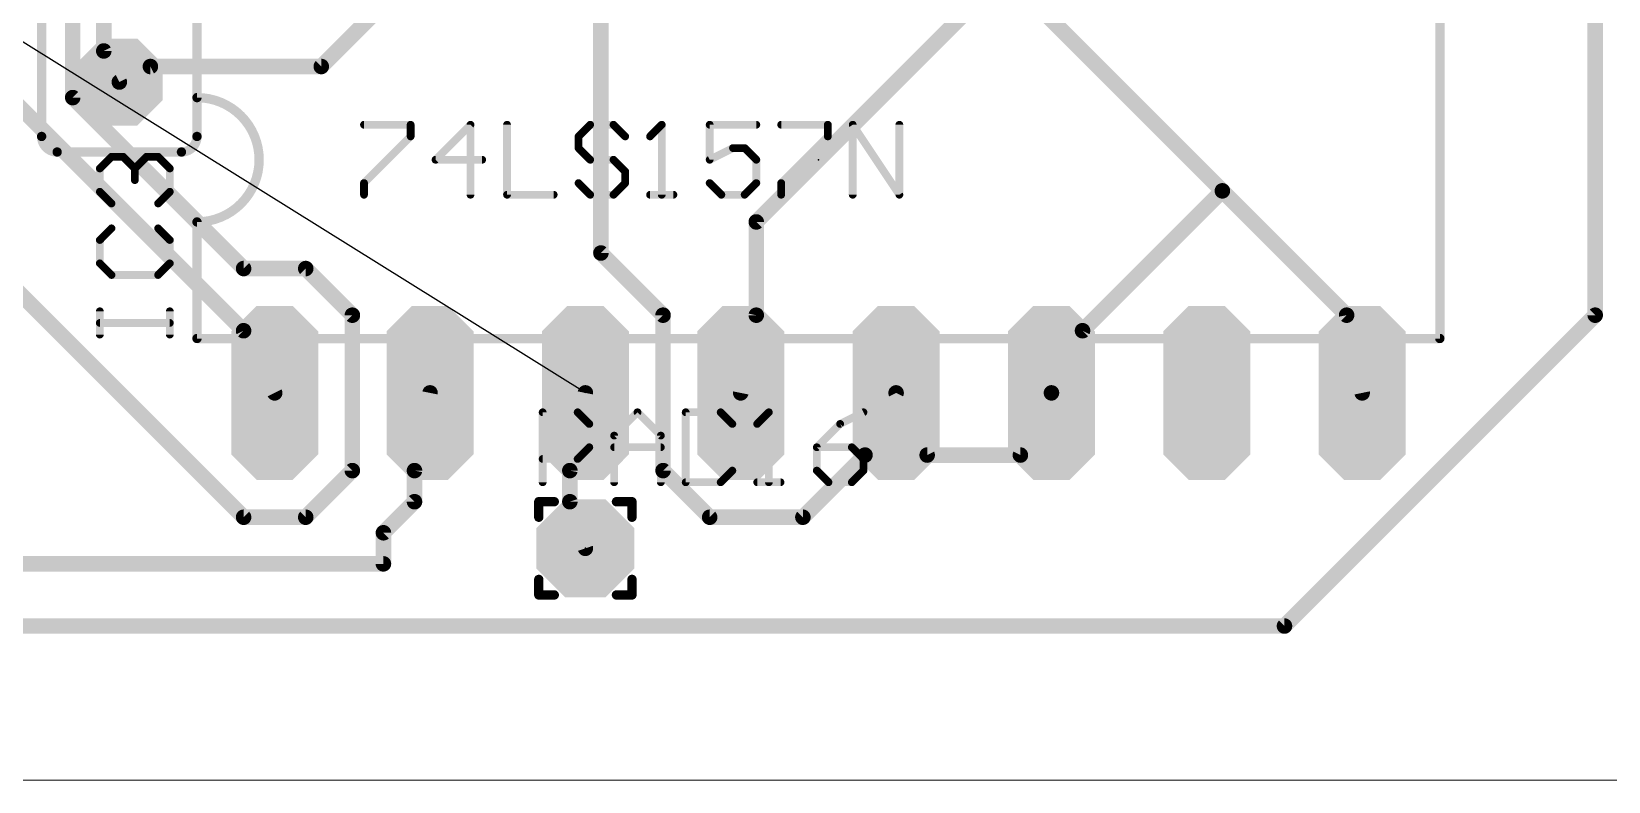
# Model space of a CAD drawing. Extents: x 0 to 127, y -4 to 62.
# Drawn here: x 72.22 to 98.01, y 0 to 12.26 of the extents above; entities that cross this region are included whole.
import ezdxf

# ---------------------------------------------------------------- set-up
doc = ezdxf.new("R2010")
doc.units = 0
for name, color, linetype in [('16', 172, 'CONTINUOUS'), ('17', 92, 'CONTINUOUS'), ('19', 52, 'CONTINUOUS'), ('20', 7, 'CONTINUOUS'), ('21', 253, 'CONTINUOUS'), ('23', 7, 'CONTINUOUS'), ('25', 253, 'CONTINUOUS'), ('27', 253, 'CONTINUOUS'), ('51', 253, 'CONTINUOUS')]:
    doc.layers.add(name, color=color, linetype=linetype)

# ---------------------------------------------------------------- blocks, each defined once
blk = doc.blocks.new('OCTAGONP')
at = {"const_width": 0.5}
blk.add_lwpolyline([(-0.25, -0.1036), (-0.25, 0.1036), (-0.1036, 0.25), (0.1036, 0.25), (0.25, 0.1036), (0.25, -0.1036), (0.1036, -0.25), (-0.1036, -0.25), (-0.25, -0.1036), (-0.25, 0.1036)], dxfattribs=at)
blk = doc.blocks.new('LONGP100')
at = {"const_width": 0.5}
blk.add_lwpolyline([(-0.75, -0.1036), (-0.75, 0.1036), (-0.6036, 0.25), (0.6036, 0.25), (0.75, 0.1036), (0.75, -0.1036), (0.6036, -0.25), (-0.6036, -0.25), (-0.75, -0.1036), (-0.75, 0.1036)], dxfattribs=at)

msp = doc.modelspace()

# ---------------------------------------------------------------- linework, layer by layer
at = {"layer": '16', "const_width": 0.254}
for points in [[(97.79, 7.62), (97.79, 36.322)], [(61.214, 18.796), (75.692, 4.318)], [(76.962, 11.684), (78.232, 12.954)], [(72.898, 11.176), (72.898, 12.7)], [(73.406, 12.7), (73.406, 11.938)], [(81.534, 12.7), (81.534, 8.636)], [(84.074, 9.144), (87.63, 12.7)], [(91.694, 9.652), (88.646, 12.7)], [(73.406, 11.938), (73.66, 11.43)], [(73.66, 11.43), (74.168, 11.684)], [(74.168, 11.684), (76.962, 11.684)], [(75.692, 7.366), (71.882, 11.176)], [(75.692, 8.382), (72.898, 11.176)], [(89.408, 7.366), (91.694, 9.652)], [(91.694, 9.652), (93.726, 7.62)], [(84.074, 7.62), (84.074, 9.144)], [(76.708, 8.382), (75.692, 8.382)], [(77.47, 7.62), (76.708, 8.382)], [(81.534, 8.636), (82.55, 7.62)], [(77.47, 5.08), (77.47, 7.62)], [(82.55, 7.62), (82.55, 5.08)], [(83.82, 6.35), (84.074, 7.62)], [(92.71, 2.54), (97.79, 7.62)], [(93.726, 7.62), (93.98, 6.35)], [(75.692, 7.366), (76.2, 6.35)], [(88.9, 6.35), (89.408, 7.366)], [(78.486, 5.08), (78.74, 6.35)], [(81.026, 5.08), (81.28, 6.35)], [(85.852, 5.334), (86.36, 6.35)], [(86.36, 6.35), (86.868, 5.334)], [(88.392, 5.334), (88.9, 6.35)], [(84.836, 4.318), (85.852, 5.334)], [(86.868, 5.334), (88.392, 5.334)], [(76.708, 4.318), (77.47, 5.08)], [(78.486, 4.572), (78.486, 5.08)], [(81.026, 4.572), (81.026, 5.08)], [(82.55, 5.08), (83.312, 4.318)], [(77.978, 4.064), (78.486, 4.572)], [(81.026, 4.572), (81.28, 3.81)], [(75.692, 4.318), (76.708, 4.318)], [(83.312, 4.318), (84.836, 4.318)], [(77.978, 3.556), (77.978, 4.064)], [(71.12, 3.556), (77.978, 3.556)], [(66.802, 2.54), (92.71, 2.54)]]:
    msp.add_lwpolyline(points, dxfattribs=at)
at = {"layer": '16', "const_width": 0.127}
for points in [[(73.4628, 11.9664, 1), (73.3492, 11.9096)], [(73.3425, 11.938, 1), (73.4695, 11.938)], [(74.168, 11.7475, 1), (74.168, 11.6205)], [(74.1964, 11.6272, 1), (74.1396, 11.7408)], [(76.9171, 11.7289, 1), (77.0069, 11.6391)], [(76.962, 11.6205, 1), (76.962, 11.7475)], [(73.6316, 11.4868, 1), (73.6884, 11.3732)], [(73.6032, 11.4016, 1), (73.7168, 11.4584)], [(72.9429, 11.2209, 1), (72.8531, 11.1311)], [(72.8345, 11.176, 1), (72.9615, 11.176)], [(91.7389, 9.6969, 1), (91.6491, 9.6071)], [(91.7389, 9.6071, 1), (91.6491, 9.6969)], [(91.6491, 9.6071, 1), (91.7389, 9.6969)], [(84.1375, 9.144, 1), (84.0105, 9.144)], [(84.0291, 9.1889, 1), (84.1189, 9.0991)], [(75.692, 8.4455, 1), (75.692, 8.3185)], [(76.7529, 8.4269, 1), (76.6631, 8.3371)], [(76.708, 8.3185, 1), (76.708, 8.4455)], [(81.5789, 8.6809, 1), (81.4891, 8.5911)], [(81.4705, 8.636, 1), (81.5975, 8.636)], [(75.6471, 8.3371, 1), (75.7369, 8.4269)], [(77.5335, 7.62, 1), (77.4065, 7.62)], [(82.6135, 7.62, 1), (82.4865, 7.62)], [(84.1363, 7.6075, 1), (84.0117, 7.6325)], [(93.7883, 7.6325, 1), (93.6637, 7.6075)], [(97.8349, 7.5751, 1), (97.7451, 7.6649)], [(75.7488, 7.3944, 1), (75.6352, 7.3376)], [(77.4251, 7.5751, 1), (77.5149, 7.6649)], [(82.5051, 7.5751, 1), (82.5949, 7.6649)], [(84.0105, 7.62, 1), (84.1375, 7.62)], [(89.4648, 7.3376, 1), (89.3512, 7.3944)], [(93.6811, 7.5751, 1), (93.7709, 7.6649)], [(97.7265, 7.62, 1), (97.8535, 7.62)], [(75.6471, 7.3211, 1), (75.7369, 7.4109)], [(89.3631, 7.4109, 1), (89.4529, 7.3211)], [(78.8023, 6.3375, 1), (78.6777, 6.3625)], [(81.3423, 6.3375, 1), (81.2177, 6.3625)], [(86.4168, 6.3784, 1), (86.3032, 6.3216)], [(86.4168, 6.3216, 1), (86.3032, 6.3784)], [(88.9568, 6.3216, 1), (88.8432, 6.3784)], [(76.1432, 6.3216, 1), (76.2568, 6.3784)], [(83.7577, 6.3625, 1), (83.8823, 6.3375)], [(88.8432, 6.3784, 1), (88.9568, 6.3216)], [(93.9177, 6.3375, 1), (94.0423, 6.3625)], [(85.7952, 5.3624, 1), (85.9088, 5.3056)], [(85.8969, 5.2891, 1), (85.8071, 5.3789)], [(86.868, 5.3975, 1), (86.868, 5.2705)], [(86.8112, 5.3056, 1), (86.9248, 5.3624)], [(88.3352, 5.3624, 1), (88.4488, 5.3056)], [(88.392, 5.2705, 1), (88.392, 5.3975)], [(77.5149, 5.0351, 1), (77.4251, 5.1249)], [(78.5495, 5.08, 1), (78.4225, 5.08)], [(81.0895, 5.08, 1), (80.9625, 5.08)], [(82.5949, 5.1249, 1), (82.5051, 5.0351)], [(77.4065, 5.08, 1), (77.5335, 5.08)], [(78.4237, 5.0925, 1), (78.5483, 5.0675)], [(80.9637, 5.0925, 1), (81.0883, 5.0675)], [(82.4865, 5.08, 1), (82.6135, 5.08)], [(78.5309, 4.5271, 1), (78.4411, 4.6169)], [(81.0862, 4.5921, 1), (80.9658, 4.5519)], [(75.692, 4.3815, 1), (75.692, 4.2545)], [(75.6471, 4.2731, 1), (75.7369, 4.3629)], [(76.6631, 4.3629, 1), (76.7529, 4.2731)], [(76.708, 4.2545, 1), (76.708, 4.3815)], [(78.4225, 4.572, 1), (78.5495, 4.572)], [(80.9625, 4.572, 1), (81.0895, 4.572)], [(83.312, 4.3815, 1), (83.312, 4.2545)], [(83.2671, 4.2731, 1), (83.3569, 4.3629)], [(84.7911, 4.3629, 1), (84.8809, 4.2731)], [(84.836, 4.2545, 1), (84.836, 4.3815)], [(78.0415, 4.064, 1), (77.9145, 4.064)], [(77.9331, 4.1089, 1), (78.0229, 4.0191)], [(81.2198, 3.7899, 1), (81.3402, 3.8301)], [(77.9145, 3.556, 1), (78.0415, 3.556)], [(77.978, 3.4925, 1), (77.978, 3.6195)], [(92.6651, 2.5849, 1), (92.7549, 2.4951)], [(92.71, 2.4765, 1), (92.71, 2.6035)]]:
    msp.add_lwpolyline(points, format="xyb", dxfattribs=at)
at = {"layer": '19'}
msp.add_line((81.28, 6.35), (59.69, 19.812), dxfattribs=at)
at = {"layer": '20'}
msp.add_line((17.653, 0), (126.985, 0.038), dxfattribs=at)
at = {"layer": '21', "const_width": 0.1524}
for points in [[(72.39, 17.399), (72.39, 10.541)], [(74.93, 10.541), (74.93, 17.399)], [(74.93, 13.081), (74.93, 11.176)], [(95.25, 13.081), (95.25, 7.239)], [(72.644, 10.287), (74.676, 10.287)], [(74.93, 7.239), (74.93, 9.144)], [(74.93, 7.239), (95.25, 7.239)], [(80.518, 4.572), (80.772, 4.572)], [(80.518, 4.572), (80.518, 4.318)], [(82.042, 4.572), (81.788, 4.572)], [(82.042, 4.572), (82.042, 4.318)], [(80.518, 3.048), (80.518, 3.302)], [(82.042, 3.302), (82.042, 3.048)], [(80.772, 3.048), (80.518, 3.048)], [(82.042, 3.048), (81.788, 3.048)]]:
    msp.add_lwpolyline(points, dxfattribs=at)
at = {"layer": '21'}
for points, const_width in [([(74.93, 9.144, 1), (74.93, 11.176)], 0.1524), ([(74.93, 11.2141, 1), (74.93, 11.1379)], 0.0762), ([(74.8919, 11.176, 1), (74.9681, 11.176)], 0.0762), ([(72.39, 10.541, 0.4142), (72.644, 10.287)], 0.1524), ([(72.4281, 10.541, 1), (72.3519, 10.541)], 0.0762), ([(72.3519, 10.541, 1), (72.4281, 10.541)], 0.0762), ([(74.676, 10.287, 0.4142), (74.93, 10.541)], 0.1524), ([(74.9681, 10.541, 1), (74.8919, 10.541)], 0.0762), ([(74.8919, 10.541, 1), (74.9681, 10.541)], 0.0762), ([(72.644, 10.3251, 1), (72.644, 10.2489)], 0.0762), ([(72.644, 10.2489, 1), (72.644, 10.3251)], 0.0762), ([(74.676, 10.3251, 1), (74.676, 10.2489)], 0.0762), ([(74.676, 10.2489, 1), (74.676, 10.3251)], 0.0762), ([(74.9681, 9.144, 1), (74.8919, 9.144)], 0.0762), ([(74.93, 9.1821, 1), (74.93, 9.1059)], 0.0762), ([(74.93, 7.2771, 1), (74.93, 7.2009)], 0.0762), ([(74.8919, 7.239, 1), (74.9681, 7.239)], 0.0762), ([(95.2119, 7.239, 1), (95.2881, 7.239)], 0.0762), ([(95.25, 7.2009, 1), (95.25, 7.2771)], 0.0762), ([(80.518, 4.6101, 1), (80.518, 4.5339)], 0.0762), ([(80.5561, 4.572, 1), (80.4799, 4.572)], 0.0762), ([(80.772, 4.5339, 1), (80.772, 4.6101)], 0.0762), ([(81.788, 4.6101, 1), (81.788, 4.5339)], 0.0762), ([(82.0801, 4.572, 1), (82.0039, 4.572)], 0.0762), ([(82.042, 4.5339, 1), (82.042, 4.6101)], 0.0762), ([(80.4799, 4.318, 1), (80.5561, 4.318)], 0.0762), ([(82.0039, 4.318, 1), (82.0801, 4.318)], 0.0762), ([(80.5561, 3.302, 1), (80.4799, 3.302)], 0.0762), ([(82.0801, 3.302, 1), (82.0039, 3.302)], 0.0762), ([(80.518, 3.0861, 1), (80.518, 3.0099)], 0.0762), ([(80.772, 3.0099, 1), (80.772, 3.0861)], 0.0762), ([(81.788, 3.0861, 1), (81.788, 3.0099)], 0.0762), ([(82.042, 3.0099, 1), (82.042, 3.0861)], 0.0762), ([(80.4799, 3.048, 1), (80.5561, 3.048)], 0.0762), ([(82.0039, 3.048, 1), (82.0801, 3.048)], 0.0762)]:
    msp.add_lwpolyline(points, format="xyb", dxfattribs=dict(at, const_width=const_width))
at = {"layer": '23'}
for p in [(85.09, 10.16), (81.28, 3.81)]:
    msp.add_point(p, dxfattribs=at)
at = {"layer": '25', "const_width": 0.0635}
for points in [[(73.3734, 10.0181, 1), (73.3098, 10.0181)], [(73.3191, 10.0405, 1), (73.3641, 9.9957)], [(73.5322, 10.2406, 1), (73.5322, 10.177)], [(73.5547, 10.1864, 1), (73.5097, 10.2312)], [(73.7454, 10.2313, 1), (73.7004, 10.1863)], [(73.7229, 10.177, 1), (73.7229, 10.2406)], [(73.9454, 10.0181, 1), (73.8819, 10.0181)], [(73.8911, 10.0405, 1), (73.9361, 9.9957)], [(73.8911, 9.9956, 1), (73.9361, 10.0406)], [(74.1042, 10.2406, 1), (74.1042, 10.177)], [(74.1267, 10.1864, 1), (74.0817, 10.2312)], [(74.3174, 10.2312, 1), (74.2724, 10.1864)], [(74.2949, 10.177, 1), (74.2949, 10.2406)], [(74.5173, 10.0181, 1), (74.4537, 10.0181)], [(74.463, 9.9957, 1), (74.508, 10.0405)], [(73.8819, 9.8275, 1), (73.9454, 9.8275)], [(73.3641, 9.6593, 1), (73.3191, 9.6143)], [(73.3098, 9.6368, 1), (73.3734, 9.6368)], [(74.4537, 9.6368, 1), (74.5173, 9.6368)], [(74.508, 9.6143, 1), (74.463, 9.6593)], [(73.5097, 9.4237, 1), (73.5547, 9.4687)], [(74.2724, 9.4687, 1), (74.3174, 9.4237)], [(73.5547, 9.0171, 1), (73.5097, 9.0619)], [(74.3174, 9.0619, 1), (74.2724, 9.0171)], [(73.3734, 8.8488, 1), (73.3098, 8.8488)], [(73.3191, 8.8712, 1), (73.3641, 8.8264)], [(74.5173, 8.8488, 1), (74.4537, 8.8488)], [(74.463, 8.8264, 1), (74.508, 8.8712)], [(73.3641, 8.49, 1), (73.3191, 8.445)], [(74.508, 8.445, 1), (74.463, 8.49)], [(73.3098, 8.4675, 1), (73.3734, 8.4675)], [(73.5322, 8.3087, 1), (73.5322, 8.2452)], [(73.5097, 8.2544, 1), (73.5547, 8.2994)], [(74.2724, 8.2994, 1), (74.3174, 8.2544)], [(74.2949, 8.2452, 1), (74.2949, 8.3087)], [(74.4537, 8.4675, 1), (74.5173, 8.4675)], [(73.3734, 7.6838, 1), (73.3098, 7.6838)], [(74.5173, 7.6838, 1), (74.4537, 7.6838)], [(73.3416, 7.5248, 1), (73.3416, 7.4614)], [(74.4855, 7.4614, 1), (74.4855, 7.5248)], [(73.3098, 7.3025, 1), (73.3734, 7.3025)], [(74.4537, 7.3025, 1), (74.5173, 7.3025)], [(80.5815, 6.0652, 1), (80.5815, 6.0017)], [(80.6133, 6.0334, 1), (80.5498, 6.0334)], [(81.1758, 6.0559, 1), (81.131, 6.0109)], [(81.1534, 6.0017, 1), (81.1534, 6.0652)], [(82.1546, 6.0559, 1), (82.1096, 6.0109)], [(82.1546, 6.0109, 1), (82.1096, 6.0559)], [(82.9201, 6.0652, 1), (82.9201, 6.0017)], [(82.9519, 6.0334, 1), (82.8884, 6.0334)], [(83.5144, 6.0559, 1), (83.4696, 6.0109)], [(83.492, 6.0017, 1), (83.492, 6.0652)], [(84.3118, 6.0334, 1), (84.2482, 6.0334)], [(84.3025, 6.0109, 1), (84.2575, 6.0559)], [(85.8406, 6.005, 1), (85.8122, 6.0618)], [(81.3759, 5.8428, 1), (81.3123, 5.8428)], [(81.3217, 5.8203, 1), (81.3665, 5.8653)], [(81.7826, 5.6521, 1), (81.719, 5.6521)], [(81.7283, 5.6746, 1), (81.7733, 5.6296)], [(82.5452, 5.6521, 1), (82.4817, 5.6521)], [(82.4909, 5.6296, 1), (82.5359, 5.6746)], [(83.7144, 5.8428, 1), (83.6509, 5.8428)], [(83.6603, 5.8203, 1), (83.7051, 5.8653)], [(84.0669, 5.8653, 1), (84.1119, 5.8203)], [(85.4309, 5.8712, 1), (85.4593, 5.8144)], [(85.4676, 5.8204, 1), (85.4226, 5.8652)], [(81.3123, 5.4614, 1), (81.3759, 5.4614)], [(81.3665, 5.4389, 1), (81.3217, 5.4839)], [(81.7508, 5.4932, 1), (81.7508, 5.4297)], [(82.5134, 5.4297, 1), (82.5134, 5.4932)], [(85.0956, 5.4614, 1), (85.032, 5.4614)], [(85.0638, 5.4932, 1), (85.0638, 5.4297)], [(85.0413, 5.4838, 1), (85.0863, 5.439)], [(85.6581, 5.4839, 1), (85.6133, 5.4389)], [(85.6357, 5.4297, 1), (85.6357, 5.4932)], [(80.5815, 5.3026, 1), (80.5815, 5.2391)], [(81.131, 5.2933, 1), (81.1758, 5.2483)], [(81.1534, 5.2391, 1), (81.1534, 5.3026)], [(85.8582, 5.2708, 1), (85.7947, 5.2708)], [(85.804, 5.2483, 1), (85.8488, 5.2933)], [(80.5498, 4.8895, 1), (80.6133, 4.8895)], [(81.719, 4.8895, 1), (81.7826, 4.8895)], [(82.4817, 4.8895, 1), (82.5452, 4.8895)], [(82.9201, 4.9212, 1), (82.9201, 4.8578)], [(82.8884, 4.8895, 1), (82.9519, 4.8895)], [(83.4696, 4.912, 1), (83.5144, 4.867)], [(83.492, 4.8578, 1), (83.492, 4.9212)], [(83.6509, 5.0801, 1), (83.7144, 5.0801)], [(83.7051, 5.0576, 1), (83.6603, 5.1026)], [(84.0894, 4.9212, 1), (84.0894, 4.8578)], [(84.2482, 4.8895, 1), (84.3118, 4.8895)], [(84.4707, 4.8578, 1), (84.4707, 4.9212)], [(85.0863, 5.1026, 1), (85.0413, 5.0576)], [(85.032, 5.0801, 1), (85.0956, 5.0801)], [(85.2544, 4.9212, 1), (85.2544, 4.8578)], [(85.2319, 4.867, 1), (85.2769, 4.912)], [(85.6133, 4.912, 1), (85.6581, 4.867)], [(85.6357, 4.8578, 1), (85.6357, 4.9212)], [(85.7947, 5.0801, 1), (85.8582, 5.0801)], [(85.8488, 5.0576, 1), (85.804, 5.1026)]]:
    msp.add_lwpolyline(points, format="xyb", dxfattribs=at)
at = {"layer": '25', "const_width": 0.127}
for points in [[(73.3416, 10.0181), (73.5322, 10.2088)], [(73.3416, 9.6368), (73.3416, 10.0181)], [(73.5322, 10.2088), (73.7229, 10.2088)], [(73.7229, 10.2088), (73.9136, 10.0181)], [(73.9136, 10.0181), (74.1042, 10.2088)], [(73.9136, 10.0181), (73.9136, 9.8275)], [(74.1042, 10.2088), (74.2949, 10.2088)], [(74.2949, 10.2088), (74.4855, 10.0181)], [(74.4855, 10.0181), (74.4855, 9.6368)], [(73.5322, 9.4462), (73.3416, 9.6368)], [(74.4855, 9.6368), (74.2949, 9.4462)], [(73.5322, 9.0395), (73.3416, 8.8488)], [(74.4855, 8.8488), (74.2949, 9.0395)], [(73.3416, 8.8488), (73.3416, 8.4675)], [(74.4855, 8.4675), (74.4855, 8.8488)], [(73.3416, 8.4675), (73.5322, 8.2769)], [(74.2949, 8.2769), (74.4855, 8.4675)], [(73.5322, 8.2769), (74.2949, 8.2769)], [(73.3416, 7.3025), (73.3416, 7.6838)], [(74.4855, 7.3025), (74.4855, 7.6838)], [(74.4855, 7.4931), (73.3416, 7.4931)], [(80.5815, 4.8895), (80.5815, 6.0334)], [(80.5815, 6.0334), (81.1534, 6.0334)], [(81.1534, 6.0334), (81.3441, 5.8428)], [(81.7508, 5.6521), (82.1321, 6.0334)], [(82.1321, 6.0334), (82.5134, 5.6521)], [(82.9201, 6.0334), (82.9201, 4.8895)], [(83.492, 6.0334), (82.9201, 6.0334)], [(83.6827, 5.8428), (83.492, 6.0334)], [(84.0894, 5.8428), (84.28, 6.0334)], [(84.28, 6.0334), (84.28, 4.8895)], [(85.8264, 6.0334), (85.4451, 5.8428)], [(81.3441, 5.8428), (81.3441, 5.4614)], [(81.7508, 4.8895), (81.7508, 5.6521)], [(82.5134, 5.6521), (82.5134, 4.8895)], [(83.6827, 5.0801), (83.6827, 5.8428)], [(85.4451, 5.8428), (85.0638, 5.4614)], [(81.3441, 5.4614), (81.1534, 5.2708)], [(81.7508, 5.4614), (82.5134, 5.4614)], [(85.0638, 5.4614), (85.0638, 5.0801)], [(85.6357, 5.4614), (85.0638, 5.4614)], [(85.8264, 5.2708), (85.6357, 5.4614)], [(81.1534, 5.2708), (80.5815, 5.2708)], [(85.8264, 5.0801), (85.8264, 5.2708)], [(82.9201, 4.8895), (83.492, 4.8895)], [(83.492, 4.8895), (83.6827, 5.0801)], [(84.0894, 4.8895), (84.4707, 4.8895)], [(85.0638, 5.0801), (85.2544, 4.8895)], [(85.2544, 4.8895), (85.6357, 4.8895)], [(85.6357, 4.8895), (85.8264, 5.0801)]]:
    msp.add_lwpolyline(points, dxfattribs=at)
at = {"layer": '27', "const_width": 0.0635}
for points in [[(77.6605, 10.7642, 1), (77.6605, 10.7007)], [(78.4549, 10.7324, 1), (78.3914, 10.7324)], [(78.3914, 10.5418, 1), (78.4549, 10.5418)], [(78.4456, 10.5194, 1), (78.4006, 10.5642)], [(78.4231, 10.7007, 1), (78.4231, 10.7642)], [(79.4335, 10.7324, 1), (79.37, 10.7324)], [(79.4242, 10.71, 1), (79.3792, 10.7548)], [(80.0309, 10.7324, 1), (79.9673, 10.7324)], [(81.1459, 10.5643, 1), (81.1909, 10.5193)], [(81.2002, 10.5418, 1), (81.1367, 10.5418)], [(81.359, 10.7642, 1), (81.359, 10.7007)], [(81.3815, 10.7099, 1), (81.3365, 10.7549)], [(81.7627, 10.7549, 1), (81.7179, 10.7099)], [(81.7403, 10.7007, 1), (81.7403, 10.7642)], [(81.9086, 10.5193, 1), (81.9534, 10.5643)], [(82.3152, 10.5643, 1), (82.3602, 10.5193)], [(82.5601, 10.7324, 1), (82.4965, 10.7324)], [(82.5508, 10.7099, 1), (82.5058, 10.7549)], [(83.3439, 10.7324, 1), (83.2803, 10.7324)], [(83.3121, 10.7642, 1), (83.3121, 10.7007)], [(84.0747, 10.7007, 1), (84.0747, 10.7642)], [(84.4814, 10.7642, 1), (84.4814, 10.7007)], [(85.2758, 10.7324, 1), (85.2122, 10.7324)], [(85.2122, 10.5418, 1), (85.2758, 10.5418)], [(85.2665, 10.5194, 1), (85.2215, 10.5642)], [(85.244, 10.7007, 1), (85.244, 10.7642)], [(85.6825, 10.7324, 1), (85.6189, 10.7324)], [(85.6771, 10.75, 1), (85.6243, 10.7148)], [(86.4451, 10.7324, 1), (86.3816, 10.7324)], [(81.1909, 10.3735, 1), (81.1459, 10.3287)], [(81.1367, 10.3511, 1), (81.2002, 10.3511)], [(83.6934, 10.3829, 1), (83.6934, 10.3194)], [(83.7076, 10.3227, 1), (83.6792, 10.3795)], [(83.9065, 10.3736, 1), (83.8615, 10.3286)], [(83.884, 10.3194, 1), (83.884, 10.3829)], [(78.8298, 10.1922, 1), (78.8298, 10.1287)], [(78.8073, 10.1828, 1), (78.8523, 10.138)], [(79.5924, 10.1287, 1), (79.5924, 10.1922)], [(81.359, 10.1922, 1), (81.359, 10.1287)], [(81.3365, 10.138, 1), (81.3815, 10.1828)], [(81.7627, 10.1829, 1), (81.7179, 10.1379)], [(81.7403, 10.1287, 1), (81.7403, 10.1922)], [(83.2803, 10.1604, 1), (83.3439, 10.1604)], [(83.2979, 10.1888, 1), (83.3263, 10.132)], [(84.1065, 10.1604, 1), (84.043, 10.1604)], [(84.0522, 10.1379, 1), (84.0972, 10.1829)], [(77.6923, 9.7791, 1), (77.6287, 9.7791)], [(77.638, 9.8015, 1), (77.683, 9.7567)], [(81.1909, 9.8016, 1), (81.1459, 9.7566)], [(81.9628, 9.9698, 1), (81.8992, 9.9698)], [(81.8992, 9.7791, 1), (81.9628, 9.7791)], [(81.9086, 9.9473, 1), (81.9534, 9.9923)], [(81.9534, 9.7566, 1), (81.9086, 9.8016)], [(83.3346, 9.8016, 1), (83.2896, 9.7566)], [(84.043, 9.7791, 1), (84.1065, 9.7791)], [(84.0971, 9.7566, 1), (84.0523, 9.8016)], [(84.4589, 9.8015, 1), (84.5039, 9.7567)], [(84.5132, 9.7791, 1), (84.4497, 9.7791)], [(77.6287, 9.5885, 1), (77.6923, 9.5885)], [(79.37, 9.5885, 1), (79.4335, 9.5885)], [(79.9991, 9.6203, 1), (79.9991, 9.5567)], [(79.9673, 9.5885, 1), (80.0309, 9.5885)], [(80.7617, 9.5567, 1), (80.7617, 9.6203)], [(81.359, 9.6203, 1), (81.359, 9.5567)], [(81.3365, 9.566, 1), (81.3815, 9.611)], [(81.7179, 9.611, 1), (81.7627, 9.566)], [(81.7403, 9.5567, 1), (81.7403, 9.6203)], [(82.3377, 9.6203, 1), (82.3377, 9.5567)], [(82.4965, 9.5885, 1), (82.5601, 9.5885)], [(82.719, 9.5567, 1), (82.719, 9.6203)], [(83.5027, 9.6203, 1), (83.5027, 9.5567)], [(83.4802, 9.566, 1), (83.5252, 9.611)], [(83.8616, 9.611, 1), (83.9064, 9.566)], [(83.884, 9.5567, 1), (83.884, 9.6203)], [(84.4497, 9.5885, 1), (84.5132, 9.5885)], [(85.6189, 9.5885, 1), (85.6825, 9.5885)], [(86.3816, 9.5885, 1), (86.4451, 9.5885)], [(86.3869, 9.5709, 1), (86.4397, 9.6061)]]:
    msp.add_lwpolyline(points, format="xyb", dxfattribs=at)
at = {"layer": '27', "const_width": 0.127}
for points in [[(77.6605, 10.7324), (78.4231, 10.7324)], [(78.4231, 10.5418), (77.6605, 9.7791)], [(78.4231, 10.7324), (78.4231, 10.5418)], [(79.4017, 10.7324), (78.8298, 10.1604)], [(79.4017, 9.5885), (79.4017, 10.7324)], [(79.9991, 10.7324), (79.9991, 9.5885)], [(81.359, 10.7324), (81.1684, 10.5418)], [(81.1684, 10.5418), (81.1684, 10.3511)], [(81.7403, 10.7324), (81.359, 10.7324)], [(81.931, 10.5418), (81.7403, 10.7324)], [(82.3377, 10.5418), (82.5283, 10.7324)], [(82.5283, 10.7324), (82.5283, 9.5885)], [(84.0747, 10.7324), (83.3121, 10.7324)], [(83.3121, 10.7324), (83.3121, 10.1604)], [(84.4814, 10.7324), (85.244, 10.7324)], [(85.244, 10.5418), (84.4814, 9.7791)], [(85.244, 10.7324), (85.244, 10.5418)], [(85.6507, 9.5885), (85.6507, 10.7324)], [(85.6507, 10.7324), (86.4133, 9.5885)], [(86.4133, 9.5885), (86.4133, 10.7324)], [(81.1684, 10.3511), (81.359, 10.1604)], [(83.3121, 10.1604), (83.6934, 10.3511)], [(83.6934, 10.3511), (83.884, 10.3511)], [(83.884, 10.3511), (84.0747, 10.1604)], [(78.8298, 10.1604), (79.5924, 10.1604)], [(81.359, 10.1604), (81.7403, 10.1604)], [(81.7403, 10.1604), (81.931, 9.9698)], [(84.0747, 10.1604), (84.0747, 9.7791)], [(77.6605, 9.7791), (77.6605, 9.5885)], [(81.359, 9.5885), (81.1684, 9.7791)], [(81.931, 9.7791), (81.7403, 9.5885)], [(81.931, 9.9698), (81.931, 9.7791)], [(83.5027, 9.5885), (83.3121, 9.7791)], [(84.0747, 9.7791), (83.884, 9.5885)], [(84.4814, 9.7791), (84.4814, 9.5885)], [(79.9991, 9.5885), (80.7617, 9.5885)], [(81.7403, 9.5885), (81.359, 9.5885)], [(82.3377, 9.5885), (82.719, 9.5885)], [(83.884, 9.5885), (83.5027, 9.5885)]]:
    msp.add_lwpolyline(points, dxfattribs=at)
at = {"layer": '51', "const_width": 0.1524}
msp.add_lwpolyline([(81.28, 3.175, 1), (81.28, 4.445, 1), (81.28, 3.175)], format="xyb", dxfattribs=at)

# ---------------------------------------------------------------- block references
at = {"layer": '17', "xscale": 1.4224, "yscale": 1.4224, "rotation": 90}
for name, p in [('OCTAGONP', (73.66, 11.43)), ('LONGP100', (76.2, 6.35)), ('LONGP100', (78.74, 6.35)), ('LONGP100', (81.28, 6.35)), ('LONGP100', (83.82, 6.35)), ('LONGP100', (86.36, 6.35)), ('LONGP100', (88.9, 6.35)), ('LONGP100', (91.44, 6.35)), ('LONGP100', (93.98, 6.35))]:
    msp.add_blockref(name, p, dxfattribs=at)
at = {"layer": '17', "xscale": 1.6002, "yscale": 1.6002}
msp.add_blockref('OCTAGONP', (81.28, 3.81), dxfattribs=at)

doc.saveas('drawing.dxf')
